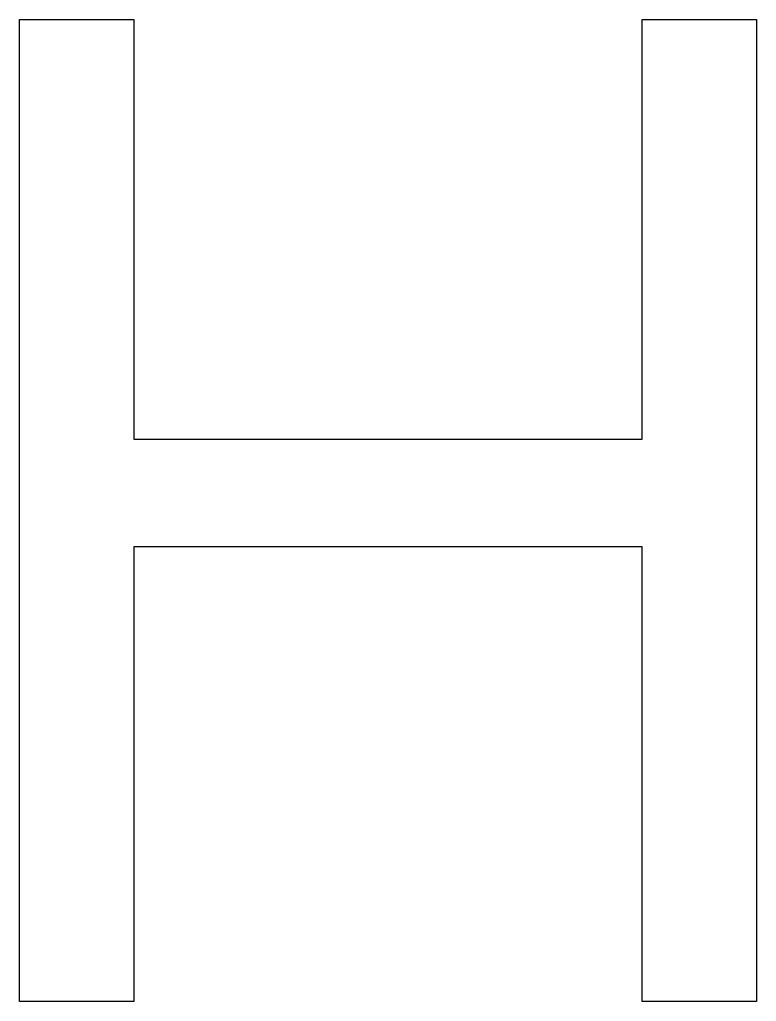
# Model space of a CAD drawing. Extents: x 1.2 to 8.8, y 0 to 10.1.
import ezdxf

# ---------------------------------------------------------------- set-up
doc = ezdxf.new("R2010")
doc.units = 0
doc.layers.get('0').update_dxf_attribs({"linetype": 'CONTINUOUS'})

msp = doc.modelspace()

# ---------------------------------------------------------------- linework, layer by layer
at = {"color": 0}
for p, q in [((1.15278, 0), (1.15278, 10.1389)), ((1.15278, 10.1389), (2.33333, 10.1389)), ((2.33333, 10.1389), (2.33333, 5.80556)), ((7.58333, 5.80556), (7.58333, 10.1389)), ((7.58333, 10.1389), (8.76389, 10.1389)), ((8.76389, 10.1389), (8.76389, 0)), ((2.33333, 5.80556), (7.58333, 5.80556)), ((7.58333, 4.69444), (2.33333, 4.69444)), ((2.33333, 4.69444), (2.33333, 0)), ((7.58333, 0), (7.58333, 4.69444)), ((2.33333, 0), (1.15278, 0)), ((8.76389, 0), (7.58333, 0))]:
    msp.add_line(p, q, dxfattribs=at)

doc.saveas('drawing.dxf')
